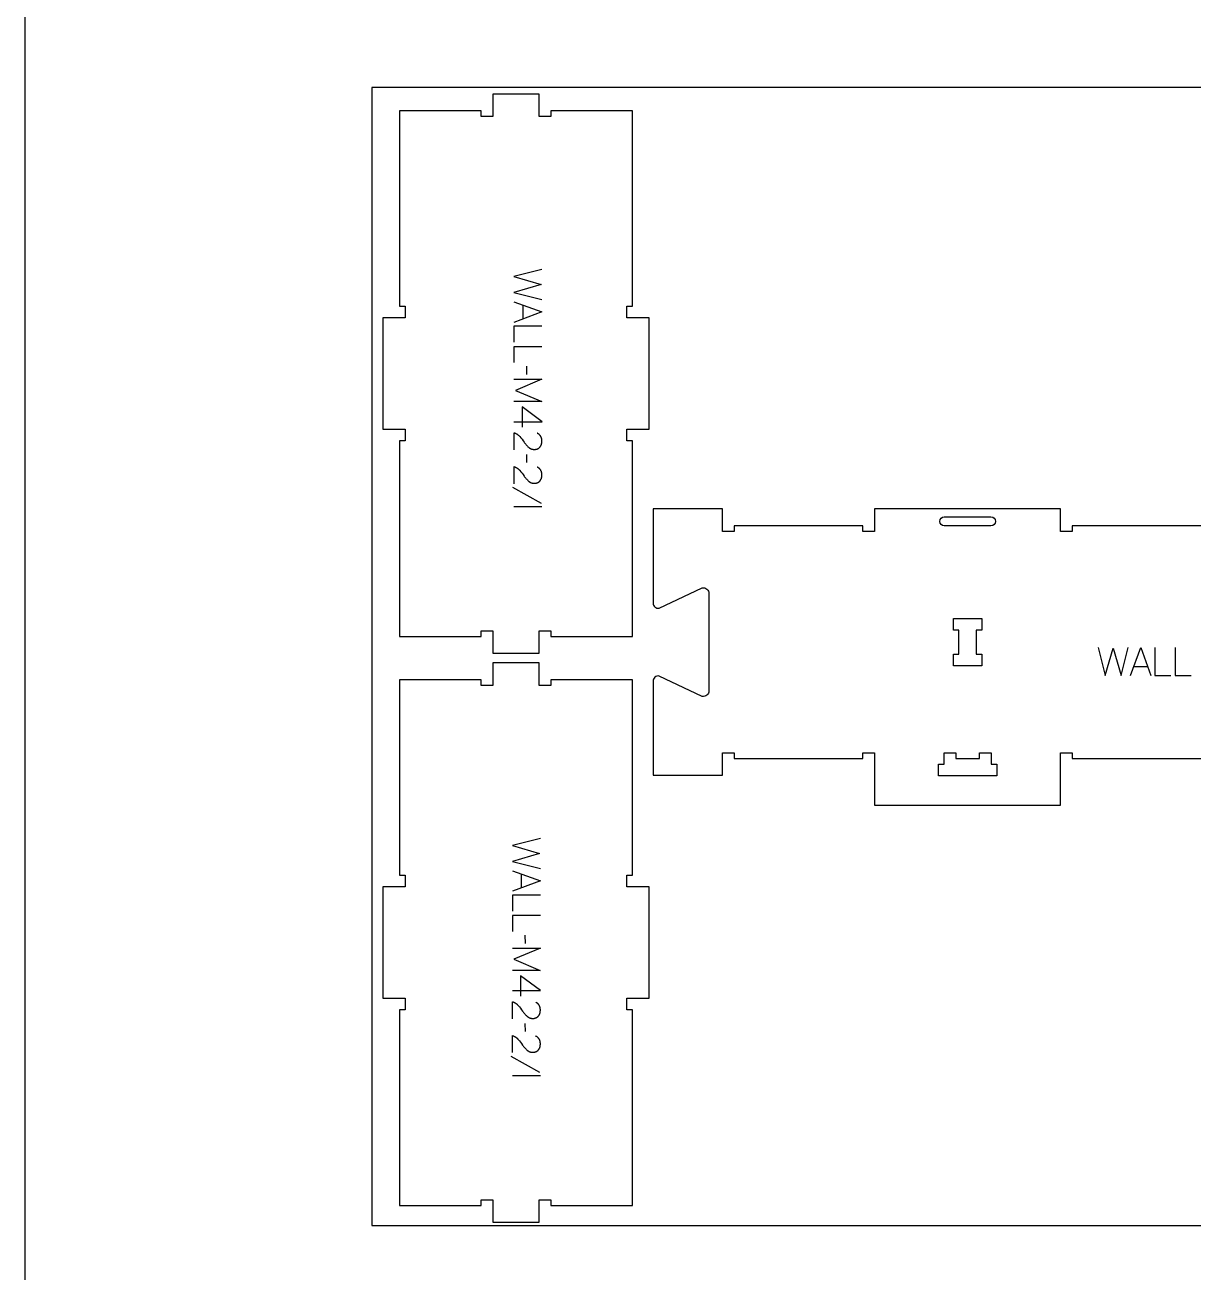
# Model space of a CAD drawing. Extents: x -17068 to -13885, y -27186 to -19593.
# Drawn here: x -17068 to -15816, y -22887 to -21550 of the extents above; entities that cross this region are included whole.
import ezdxf

# ---------------------------------------------------------------- set-up
doc = ezdxf.new("R2010")
doc.units = 0
for name, color, linetype in [('0_SHEET_SPRUCEPLY_2440X122', 1, 'CONTINUOUS'), ('1_ANYTOOL_1MMDEEP_LABELS_S', 2, 'CONTINUOUS'), ('3_ANYTOOL_CUTTHROUGH_INSID', 4, 'CONTINUOUS'), ('4_ANYTOOL_CUTTHROUGH_OUTSI', 5, 'CONTINUOUS'), ('DONOTCUT', 18, 'CONTINUOUS')]:
    doc.layers.add(name, color=color, linetype=linetype)

msp = doc.modelspace()

# ---------------------------------------------------------------- linework, layer by layer
at = {"layer": '0_SHEET_SPRUCEPLY_2440X122'}
msp.add_lwpolyline([(-16696.5, -21616.7), (-16696.5, -22836.7), (-14256.5, -22836.7), (-14256.5, -21616.7)], close=True, dxfattribs=at)
at = {"layer": '1_ANYTOOL_1MMDEEP_LABELS_S'}
for points in [[(-16514, -21811.8), (-16544, -21819.5), (-16514.9, -21828), (-16544, -21836.4), (-16514, -21843.9)], [(-16544, -21846.5), (-16514, -21857.4), (-16544, -21868.5)], [(-16534.4, -21850), (-16534.4, -21864.9)], [(-16514, -21872.7), (-16544, -21872.7), (-16544, -21889.8)], [(-16514, -21894.6), (-16544, -21894.6), (-16544, -21911.7)], [(-16530.1, -21924.3), (-16530.2, -21915.5)], [(-16544, -21929.4), (-16514, -21929.4), (-16542.4, -21941.4), (-16514.1, -21953.4), (-16544, -21953.4)], [(-16544, -21975), (-16513.9, -21975), (-16535.3, -21959)], [(-16535.3, -21959), (-16535.3, -21980.8)], [(-16543.9, -22005.2), (-16543.9, -21986.9), (-16543.4, -21987.1), (-16543.2, -21987.1), (-16543, -21987.2), (-16542.8, -21987.3), (-16542.6, -21987.4), (-16542.3, -21987.5), (-16542.1, -21987.6), (-16541.9, -21987.7), (-16541.7, -21987.8), (-16541.5, -21987.9), (-16541.3, -21988), (-16541.1, -21988.1), (-16540.9, -21988.2), (-16540.7, -21988.4), (-16540.5, -21988.5), (-16540.3, -21988.6), (-16540.1, -21988.7), (-16540, -21988.9), (-16539.8, -21989), (-16539.6, -21989.2), (-16539.4, -21989.3), (-16539.2, -21989.5), (-16539.1, -21989.6), (-16538.9, -21989.8), (-16538.7, -21989.9), (-16538.5, -21990.1), (-16538.4, -21990.3), (-16538.2, -21990.4), (-16538.1, -21990.6), (-16537.7, -21991), (-16536.5, -21992.4), (-16535.3, -21993.9), (-16534.2, -21995.4), (-16533.1, -21997), (-16532.5, -21997.7), (-16531.9, -21998.5), (-16531.3, -21999.2), (-16530.8, -21999.9), (-16530.2, -22000.5), (-16529.6, -22001.2), (-16529, -22001.8), (-16528.3, -22002.4), (-16528.2, -22002.5), (-16528, -22002.7), (-16527.9, -22002.8), (-16527.7, -22002.9), (-16527.5, -22003.1), (-16527.4, -22003.2), (-16527.2, -22003.3), (-16527, -22003.4), (-16526.8, -22003.5), (-16526.7, -22003.6), (-16526.5, -22003.7), (-16526.3, -22003.8), (-16526.1, -22003.9), (-16525.9, -22004), (-16525.8, -22004.1), (-16525.6, -22004.2), (-16525.4, -22004.2), (-16525.2, -22004.3), (-16525, -22004.4), (-16524.8, -22004.4), (-16524.6, -22004.5), (-16524.4, -22004.5), (-16524.2, -22004.6), (-16524, -22004.6), (-16523.7, -22004.6), (-16523.5, -22004.7), (-16523.3, -22004.7), (-16523.1, -22004.7), (-16522.9, -22004.7), (-16522.7, -22004.7), (-16522.4, -22004.7), (-16522.2, -22004.7), (-16522, -22004.7), (-16521.7, -22004.7), (-16521.5, -22004.7), (-16521.2, -22004.7), (-16521, -22004.7), (-16520.8, -22004.7), (-16520.5, -22004.6), (-16520.3, -22004.6), (-16520.1, -22004.5), (-16519.9, -22004.5), (-16519.7, -22004.4), (-16519.5, -22004.4), (-16519.3, -22004.3), (-16519.1, -22004.3), (-16518.9, -22004.2), (-16518.7, -22004.1), (-16518.5, -22004), (-16518.3, -22003.9), (-16518.1, -22003.9), (-16517.9, -22003.8), (-16517.8, -22003.7), (-16517.6, -22003.6), (-16517.4, -22003.4), (-16517.3, -22003.3), (-16517.1, -22003.2), (-16516.9, -22003.1), (-16516.8, -22002.9), (-16516.6, -22002.8), (-16516.5, -22002.7), (-16516.4, -22002.5), (-16516.2, -22002.4), (-16516.1, -22002.2), (-16516, -22002.1), (-16515.8, -22001.9), (-16515.7, -22001.7), (-16515.6, -22001.6), (-16515.5, -22001.4), (-16515.4, -22001.2), (-16515.3, -22001), (-16515.2, -22000.9), (-16515.1, -22000.7), (-16515, -22000.5), (-16514.9, -22000.3), (-16514.8, -22000.1), (-16514.7, -21999.9), (-16514.6, -21999.8), (-16514.6, -21999.6), (-16514.5, -21999.4), (-16514.4, -21999.2), (-16514.4, -21999), (-16514.3, -21998.7), (-16514.3, -21998.5), (-16514.2, -21998.3), (-16514.2, -21998.1), (-16514.1, -21997.9), (-16514.1, -21997.7), (-16514.1, -21997.5), (-16514.1, -21997.2), (-16514, -21997), (-16514, -21996.8), (-16514, -21996.5), (-16514, -21996.3), (-16514, -21995.8), (-16514, -21995.5), (-16514, -21995.1), (-16514, -21994.8), (-16514.1, -21994.4), (-16514.1, -21994.1), (-16514.2, -21993.7), (-16514.2, -21993.4), (-16514.3, -21993.1), (-16514.4, -21992.8), (-16514.4, -21992.6), (-16514.5, -21992.5), (-16514.5, -21992.3), (-16514.6, -21992.2), (-16514.6, -21992), (-16514.7, -21991.9), (-16514.8, -21991.7), (-16514.8, -21991.6), (-16514.9, -21991.4), (-16515, -21991.3), (-16515, -21991.2), (-16515.1, -21991), (-16515.2, -21990.9), (-16515.3, -21990.8), (-16515.3, -21990.6), (-16515.4, -21990.5), (-16515.5, -21990.4), (-16515.6, -21990.2), (-16515.7, -21990.1), (-16515.8, -21990), (-16515.9, -21989.9), (-16516, -21989.7), (-16516.1, -21989.6), (-16516.2, -21989.5), (-16516.3, -21989.4), (-16516.4, -21989.3), (-16516.5, -21989.2), (-16516.6, -21989.1), (-16516.7, -21988.9), (-16516.9, -21988.8), (-16517, -21988.7), (-16517.1, -21988.6), (-16517.3, -21988.4), (-16517.6, -21988.2), (-16517.9, -21988), (-16518.2, -21987.9), (-16518.5, -21987.7), (-16518.8, -21987.5), (-16519.1, -21987.3)], [(-16530.1, -22018.9), (-16530.2, -22010.1)], [(-16543.9, -22041.5), (-16543.9, -22023.2), (-16543.4, -22023.4), (-16543.2, -22023.4), (-16543, -22023.5), (-16542.8, -22023.6), (-16542.6, -22023.7), (-16542.3, -22023.8), (-16542.1, -22023.9), (-16541.9, -22024), (-16541.7, -22024.1), (-16541.5, -22024.2), (-16541.3, -22024.3), (-16541.1, -22024.4), (-16540.9, -22024.5), (-16540.7, -22024.7), (-16540.5, -22024.8), (-16540.3, -22024.9), (-16540.1, -22025), (-16540, -22025.2), (-16539.8, -22025.3), (-16539.6, -22025.5), (-16539.4, -22025.6), (-16539.2, -22025.8), (-16539.1, -22025.9), (-16538.9, -22026.1), (-16538.7, -22026.2), (-16538.5, -22026.4), (-16538.4, -22026.6), (-16538.2, -22026.7), (-16538.1, -22026.9), (-16537.7, -22027.3), (-16536.5, -22028.7), (-16535.3, -22030.2), (-16534.2, -22031.7), (-16533.1, -22033.3), (-16532.5, -22034), (-16531.9, -22034.8), (-16531.3, -22035.5), (-16530.8, -22036.2), (-16530.2, -22036.8), (-16529.6, -22037.5), (-16529, -22038.1), (-16528.3, -22038.7), (-16528.2, -22038.8), (-16528, -22039), (-16527.9, -22039.1), (-16527.7, -22039.2), (-16527.5, -22039.4), (-16527.4, -22039.5), (-16527.2, -22039.6), (-16527, -22039.7), (-16526.8, -22039.8), (-16526.7, -22039.9), (-16526.5, -22040), (-16526.3, -22040.1), (-16526.1, -22040.2), (-16525.9, -22040.3), (-16525.8, -22040.4), (-16525.6, -22040.5), (-16525.4, -22040.5), (-16525.2, -22040.6), (-16525, -22040.7), (-16524.8, -22040.7), (-16524.6, -22040.8), (-16524.4, -22040.8), (-16524.2, -22040.9), (-16524, -22040.9), (-16523.7, -22040.9), (-16523.5, -22041), (-16523.3, -22041), (-16523.1, -22041), (-16522.9, -22041), (-16522.7, -22041), (-16522.4, -22041), (-16522.2, -22041), (-16522, -22041), (-16521.7, -22041), (-16521.5, -22041), (-16521.2, -22041), (-16521, -22041), (-16520.8, -22041), (-16520.5, -22040.9), (-16520.3, -22040.9), (-16520.1, -22040.8), (-16519.9, -22040.8), (-16519.7, -22040.7), (-16519.5, -22040.7), (-16519.3, -22040.6), (-16519.1, -22040.6), (-16518.9, -22040.5), (-16518.7, -22040.4), (-16518.5, -22040.3), (-16518.3, -22040.2), (-16518.1, -22040.2), (-16517.9, -22040.1), (-16517.8, -22040), (-16517.6, -22039.9), (-16517.4, -22039.7), (-16517.3, -22039.6), (-16517.1, -22039.5), (-16516.9, -22039.4), (-16516.8, -22039.2), (-16516.6, -22039.1), (-16516.5, -22039), (-16516.4, -22038.8), (-16516.2, -22038.7), (-16516.1, -22038.5), (-16516, -22038.4), (-16515.8, -22038.2), (-16515.7, -22038), (-16515.6, -22037.9), (-16515.5, -22037.7), (-16515.4, -22037.5), (-16515.3, -22037.3), (-16515.2, -22037.2), (-16515.1, -22037), (-16515, -22036.8), (-16514.9, -22036.6), (-16514.8, -22036.4), (-16514.7, -22036.2), (-16514.6, -22036.1), (-16514.6, -22035.9), (-16514.5, -22035.7), (-16514.4, -22035.5), (-16514.4, -22035.3), (-16514.3, -22035), (-16514.3, -22034.8), (-16514.2, -22034.6), (-16514.2, -22034.4), (-16514.1, -22034.2), (-16514.1, -22034), (-16514.1, -22033.8), (-16514.1, -22033.5), (-16514, -22033.3), (-16514, -22033.1), (-16514, -22032.8), (-16514, -22032.6), (-16514, -22032.1), (-16514, -22031.8), (-16514, -22031.4), (-16514, -22031.1), (-16514.1, -22030.7), (-16514.1, -22030.4), (-16514.2, -22030), (-16514.2, -22029.7), (-16514.3, -22029.4), (-16514.4, -22029.1), (-16514.4, -22028.9), (-16514.5, -22028.8), (-16514.5, -22028.6), (-16514.6, -22028.5), (-16514.6, -22028.3), (-16514.7, -22028.2), (-16514.8, -22028), (-16514.8, -22027.9), (-16514.9, -22027.7), (-16515, -22027.6), (-16515, -22027.5), (-16515.1, -22027.3), (-16515.2, -22027.2), (-16515.3, -22027.1), (-16515.3, -22026.9), (-16515.4, -22026.8), (-16515.5, -22026.7), (-16515.6, -22026.5), (-16515.7, -22026.4), (-16515.8, -22026.3), (-16515.9, -22026.2), (-16516, -22026), (-16516.1, -22025.9), (-16516.2, -22025.8), (-16516.3, -22025.7), (-16516.4, -22025.6), (-16516.5, -22025.5), (-16516.6, -22025.4), (-16516.7, -22025.2), (-16516.9, -22025.1), (-16517, -22025), (-16517.1, -22024.9), (-16517.3, -22024.7), (-16517.6, -22024.5), (-16517.9, -22024.3), (-16518.2, -22024.2), (-16518.5, -22024), (-16518.8, -22023.8), (-16519.1, -22023.6)], [(-16514.5, -22062.7), (-16545.2, -22045.5)], [(-16514, -22066.2), (-16544, -22066.2)], [(-15917.7, -22217.1), (-15910, -22247.1), (-15901.6, -22218), (-15893.1, -22247.1), (-15885.6, -22217.1)], [(-15883, -22247.1), (-15872.1, -22217.1), (-15861.1, -22247.1)], [(-15856.8, -22217.1), (-15856.8, -22247.1), (-15839.7, -22247.1)], [(-15835, -22217.1), (-15835, -22247.1), (-15817.9, -22247.1)], [(-15879.5, -22237.5), (-15864.6, -22237.5)], [(-16515.6, -22421.8), (-16545.6, -22429.5), (-16516.5, -22438), (-16545.6, -22446.4), (-16515.6, -22453.9)], [(-16545.6, -22456.5), (-16515.6, -22467.4), (-16545.6, -22478.5)], [(-16536.1, -22460), (-16536.1, -22474.9)], [(-16515.6, -22482.7), (-16545.6, -22482.7), (-16545.6, -22499.8)], [(-16515.6, -22504.6), (-16545.6, -22504.6), (-16545.6, -22521.7)], [(-16531.7, -22534.3), (-16531.8, -22525.5)], [(-16545.6, -22539.4), (-16515.6, -22539.4), (-16544, -22551.4), (-16515.7, -22563.4), (-16545.6, -22563.4)], [(-16545.6, -22585), (-16515.6, -22585), (-16537, -22569)], [(-16537, -22569), (-16537, -22590.8)], [(-16545.6, -22615.2), (-16545.5, -22596.9), (-16545.1, -22597.1), (-16544.9, -22597.1), (-16544.6, -22597.2), (-16544.4, -22597.3), (-16544.2, -22597.4), (-16544, -22597.5), (-16543.8, -22597.6), (-16543.6, -22597.7), (-16543.4, -22597.8), (-16543.1, -22597.9), (-16542.9, -22598), (-16542.7, -22598.1), (-16542.5, -22598.2), (-16542.3, -22598.4), (-16542.2, -22598.5), (-16542, -22598.6), (-16541.8, -22598.7), (-16541.6, -22598.9), (-16541.4, -22599), (-16541.2, -22599.2), (-16541, -22599.3), (-16540.9, -22599.5), (-16540.7, -22599.6), (-16540.5, -22599.8), (-16540.4, -22599.9), (-16540.2, -22600.1), (-16540, -22600.3), (-16539.9, -22600.4), (-16539.7, -22600.6), (-16539.4, -22601), (-16538.2, -22602.4), (-16537, -22603.9), (-16535.8, -22605.4), (-16534.7, -22607), (-16534.1, -22607.7), (-16533.6, -22608.5), (-16533, -22609.2), (-16532.4, -22609.9), (-16531.8, -22610.5), (-16531.2, -22611.2), (-16530.6, -22611.8), (-16530, -22612.4), (-16529.8, -22612.5), (-16529.7, -22612.7), (-16529.5, -22612.8), (-16529.3, -22612.9), (-16529.2, -22613.1), (-16529, -22613.2), (-16528.8, -22613.3), (-16528.7, -22613.4), (-16528.5, -22613.5), (-16528.3, -22613.6), (-16528.1, -22613.7), (-16528, -22613.8), (-16527.8, -22613.9), (-16527.6, -22614), (-16527.4, -22614.1), (-16527.2, -22614.2), (-16527, -22614.2), (-16526.8, -22614.3), (-16526.6, -22614.4), (-16526.4, -22614.4), (-16526.2, -22614.5), (-16526, -22614.5), (-16525.8, -22614.6), (-16525.6, -22614.6), (-16525.4, -22614.6), (-16525.2, -22614.7), (-16525, -22614.7), (-16524.7, -22614.7), (-16524.5, -22614.7), (-16524.3, -22614.7), (-16524.1, -22614.7), (-16523.8, -22614.7), (-16523.6, -22614.7), (-16523.4, -22614.7), (-16523.1, -22614.7), (-16522.9, -22614.7), (-16522.6, -22614.7), (-16522.4, -22614.7), (-16522.2, -22614.6), (-16522, -22614.6), (-16521.7, -22614.5), (-16521.5, -22614.5), (-16521.3, -22614.4), (-16521.1, -22614.4), (-16520.9, -22614.3), (-16520.7, -22614.3), (-16520.5, -22614.2), (-16520.3, -22614.1), (-16520.1, -22614), (-16519.9, -22613.9), (-16519.7, -22613.9), (-16519.6, -22613.8), (-16519.4, -22613.7), (-16519.2, -22613.6), (-16519.1, -22613.4), (-16518.9, -22613.3), (-16518.7, -22613.2), (-16518.6, -22613.1), (-16518.4, -22612.9), (-16518.3, -22612.8), (-16518.1, -22612.7), (-16518, -22612.5), (-16517.9, -22612.4), (-16517.7, -22612.2), (-16517.6, -22612.1), (-16517.5, -22611.9), (-16517.3, -22611.7), (-16517.2, -22611.6), (-16517.1, -22611.4), (-16517, -22611.2), (-16516.9, -22611), (-16516.8, -22610.9), (-16516.7, -22610.7), (-16516.6, -22610.5), (-16516.5, -22610.3), (-16516.4, -22610.1), (-16516.4, -22609.9), (-16516.3, -22609.8), (-16516.2, -22609.6), (-16516.1, -22609.4), (-16516.1, -22609.2), (-16516, -22609), (-16516, -22608.7), (-16515.9, -22608.5), (-16515.9, -22608.3), (-16515.8, -22608.1), (-16515.8, -22607.9), (-16515.8, -22607.7), (-16515.7, -22607.5), (-16515.7, -22607.2), (-16515.7, -22607), (-16515.7, -22606.8), (-16515.6, -22606.5), (-16515.6, -22606.3), (-16515.6, -22605.8), (-16515.6, -22605.5), (-16515.6, -22605.1), (-16515.7, -22604.8), (-16515.7, -22604.4), (-16515.7, -22604.1), (-16515.8, -22603.7), (-16515.9, -22603.4), (-16515.9, -22603.1), (-16516, -22602.8), (-16516.1, -22602.6), (-16516.1, -22602.5), (-16516.2, -22602.3), (-16516.2, -22602.2), (-16516.3, -22602), (-16516.3, -22601.9), (-16516.4, -22601.7), (-16516.5, -22601.6), (-16516.5, -22601.4), (-16516.6, -22601.3), (-16516.7, -22601.2), (-16516.7, -22601), (-16516.8, -22600.9), (-16516.9, -22600.8), (-16517, -22600.6), (-16517.1, -22600.5), (-16517.1, -22600.4), (-16517.2, -22600.2), (-16517.3, -22600.1), (-16517.4, -22600), (-16517.5, -22599.9), (-16517.6, -22599.7), (-16517.7, -22599.6), (-16517.8, -22599.5), (-16517.9, -22599.4), (-16518, -22599.3), (-16518.1, -22599.2), (-16518.3, -22599.1), (-16518.4, -22598.9), (-16518.5, -22598.8), (-16518.6, -22598.7), (-16518.7, -22598.6), (-16519, -22598.4), (-16519.3, -22598.2), (-16519.5, -22598), (-16519.8, -22597.9), (-16520.1, -22597.7), (-16520.4, -22597.5), (-16520.7, -22597.3)], [(-16531.7, -22628.9), (-16531.8, -22620.1)], [(-16545.6, -22651.5), (-16545.5, -22633.2), (-16545.1, -22633.4), (-16544.9, -22633.4), (-16544.6, -22633.5), (-16544.4, -22633.6), (-16544.2, -22633.7), (-16544, -22633.8), (-16543.8, -22633.9), (-16543.6, -22634), (-16543.4, -22634.1), (-16543.1, -22634.2), (-16542.9, -22634.3), (-16542.7, -22634.4), (-16542.5, -22634.5), (-16542.3, -22634.7), (-16542.2, -22634.8), (-16542, -22634.9), (-16541.8, -22635), (-16541.6, -22635.2), (-16541.4, -22635.3), (-16541.2, -22635.5), (-16541, -22635.6), (-16540.9, -22635.8), (-16540.7, -22635.9), (-16540.5, -22636.1), (-16540.4, -22636.2), (-16540.2, -22636.4), (-16540, -22636.6), (-16539.9, -22636.7), (-16539.7, -22636.9), (-16539.4, -22637.3), (-16538.2, -22638.7), (-16537, -22640.2), (-16535.8, -22641.7), (-16534.7, -22643.3), (-16534.1, -22644), (-16533.6, -22644.8), (-16533, -22645.5), (-16532.4, -22646.2), (-16531.8, -22646.8), (-16531.2, -22647.5), (-16530.6, -22648.1), (-16530, -22648.7), (-16529.8, -22648.8), (-16529.7, -22649), (-16529.5, -22649.1), (-16529.3, -22649.2), (-16529.2, -22649.4), (-16529, -22649.5), (-16528.8, -22649.6), (-16528.7, -22649.7), (-16528.5, -22649.8), (-16528.3, -22649.9), (-16528.1, -22650), (-16528, -22650.1), (-16527.8, -22650.2), (-16527.6, -22650.3), (-16527.4, -22650.4), (-16527.2, -22650.5), (-16527, -22650.5), (-16526.8, -22650.6), (-16526.6, -22650.7), (-16526.4, -22650.7), (-16526.2, -22650.8), (-16526, -22650.8), (-16525.8, -22650.9), (-16525.6, -22650.9), (-16525.4, -22650.9), (-16525.2, -22651), (-16525, -22651), (-16524.7, -22651), (-16524.5, -22651), (-16524.3, -22651), (-16524.1, -22651), (-16523.8, -22651), (-16523.6, -22651), (-16523.4, -22651), (-16523.1, -22651), (-16522.9, -22651), (-16522.6, -22651), (-16522.4, -22651), (-16522.2, -22650.9), (-16522, -22650.9), (-16521.7, -22650.8), (-16521.5, -22650.8), (-16521.3, -22650.7), (-16521.1, -22650.7), (-16520.9, -22650.6), (-16520.7, -22650.6), (-16520.5, -22650.5), (-16520.3, -22650.4), (-16520.1, -22650.3), (-16519.9, -22650.2), (-16519.7, -22650.2), (-16519.6, -22650.1), (-16519.4, -22650), (-16519.2, -22649.9), (-16519.1, -22649.7), (-16518.9, -22649.6), (-16518.7, -22649.5), (-16518.6, -22649.4), (-16518.4, -22649.2), (-16518.3, -22649.1), (-16518.1, -22649), (-16518, -22648.8), (-16517.9, -22648.7), (-16517.7, -22648.5), (-16517.6, -22648.4), (-16517.5, -22648.2), (-16517.3, -22648), (-16517.2, -22647.9), (-16517.1, -22647.7), (-16517, -22647.5), (-16516.9, -22647.3), (-16516.8, -22647.2), (-16516.7, -22647), (-16516.6, -22646.8), (-16516.5, -22646.6), (-16516.4, -22646.4), (-16516.4, -22646.2), (-16516.3, -22646.1), (-16516.2, -22645.9), (-16516.1, -22645.7), (-16516.1, -22645.5), (-16516, -22645.3), (-16516, -22645), (-16515.9, -22644.8), (-16515.9, -22644.6), (-16515.8, -22644.4), (-16515.8, -22644.2), (-16515.8, -22644), (-16515.7, -22643.8), (-16515.7, -22643.5), (-16515.7, -22643.3), (-16515.7, -22643.1), (-16515.6, -22642.8), (-16515.6, -22642.6), (-16515.6, -22642.1), (-16515.6, -22641.8), (-16515.6, -22641.4), (-16515.7, -22641.1), (-16515.7, -22640.7), (-16515.7, -22640.4), (-16515.8, -22640), (-16515.9, -22639.7), (-16515.9, -22639.4), (-16516, -22639.1), (-16516.1, -22638.9), (-16516.1, -22638.8), (-16516.2, -22638.6), (-16516.2, -22638.5), (-16516.3, -22638.3), (-16516.3, -22638.2), (-16516.4, -22638), (-16516.5, -22637.9), (-16516.5, -22637.7), (-16516.6, -22637.6), (-16516.7, -22637.5), (-16516.7, -22637.3), (-16516.8, -22637.2), (-16516.9, -22637.1), (-16517, -22636.9), (-16517.1, -22636.8), (-16517.1, -22636.7), (-16517.2, -22636.5), (-16517.3, -22636.4), (-16517.4, -22636.3), (-16517.5, -22636.2), (-16517.6, -22636), (-16517.7, -22635.9), (-16517.8, -22635.8), (-16517.9, -22635.7), (-16518, -22635.6), (-16518.1, -22635.5), (-16518.3, -22635.4), (-16518.4, -22635.2), (-16518.5, -22635.1), (-16518.6, -22635), (-16518.7, -22634.9), (-16519, -22634.7), (-16519.3, -22634.5), (-16519.5, -22634.3), (-16519.8, -22634.2), (-16520.1, -22634), (-16520.4, -22633.8), (-16520.7, -22633.6)], [(-16516.1, -22672.7), (-16546.9, -22655.5)], [(-16515.6, -22676.2), (-16545.6, -22676.2)]]:
    msp.add_lwpolyline(points, dxfattribs=at)
at = {"layer": '3_ANYTOOL_CUTTHROUGH_INSID', "color": 4}
msp.add_lwpolyline([(-16082.6, -22077.1), (-16032.6, -22077.1, -1), (-16032.6, -22086.6), (-16082.6, -22086.6, -1)], format="xyb", close=True, dxfattribs=at)
for points in [[(-16066.9, -22224.1), (-16066.9, -22198.6), (-16072.9, -22198.6), (-16072.9, -22186.1), (-16042.4, -22186.1), (-16042.4, -22198.6), (-16048.4, -22198.6), (-16048.4, -22224.1), (-16042.4, -22224.1), (-16042.4, -22236.6), (-16072.9, -22236.6), (-16072.9, -22224.1)], [(-16044.9, -22336.1), (-16044.9, -22330.1), (-16032.4, -22330.1), (-16032.4, -22342.1), (-16026.4, -22342.1), (-16026.4, -22354.6), (-16088.9, -22354.6), (-16088.9, -22342.1), (-16082.9, -22342.1), (-16082.9, -22330.1), (-16070.4, -22330.1), (-16070.4, -22336.1)]]:
    msp.add_lwpolyline(points, close=True, dxfattribs=at)
at = {"layer": '4_ANYTOOL_CUTTHROUGH_OUTSI', "color": 5}
for points in [[(-16417, -21851.2), (-16417, -21641.7), (-16504.5, -21641.7), (-16504.5, -21647.7), (-16517, -21647.7), (-16517, -21623.7), (-16566.5, -21623.7), (-16566.5, -21647.7), (-16579, -21647.7), (-16579, -21641.7), (-16666.5, -21641.7), (-16666.5, -21851.2), (-16660.5, -21851.2), (-16660.5, -21863.7), (-16684.5, -21863.7), (-16684.5, -21983.2), (-16660.5, -21983.2), (-16660.5, -21995.7), (-16666.5, -21995.7), (-16666.5, -22205.2), (-16579, -22205.2), (-16579, -22199.2), (-16566.5, -22199.2), (-16566.5, -22223.2), (-16517, -22223.2), (-16517, -22199.2), (-16504.5, -22199.2), (-16504.5, -22205.2), (-16417, -22205.2), (-16417, -21995.7), (-16423, -21995.7), (-16423, -21983.2), (-16399, -21983.2), (-16399, -21863.7), (-16423, -21863.7), (-16423, -21851.2)], [(-16417, -22461.2), (-16417, -22251.7), (-16504.5, -22251.7), (-16504.5, -22257.7), (-16517, -22257.7), (-16517, -22233.7), (-16566.5, -22233.7), (-16566.5, -22257.7), (-16579, -22257.7), (-16579, -22251.7), (-16666.5, -22251.7), (-16666.5, -22461.2), (-16660.5, -22461.2), (-16660.5, -22473.7), (-16684.5, -22473.7), (-16684.5, -22593.2), (-16660.5, -22593.2), (-16660.5, -22605.7), (-16666.5, -22605.7), (-16666.5, -22815.2), (-16579, -22815.2), (-16579, -22809.2), (-16566.5, -22809.2), (-16566.5, -22833.2), (-16517, -22833.2), (-16517, -22809.2), (-16504.5, -22809.2), (-16504.5, -22815.2), (-16417, -22815.2), (-16417, -22605.7), (-16423, -22605.7), (-16423, -22593.2), (-16399, -22593.2), (-16399, -22473.7), (-16423, -22473.7), (-16423, -22461.2)]]:
    msp.add_lwpolyline(points, close=True, dxfattribs=at)
msp.add_lwpolyline([(-15807.4, -22086.6), (-15945.4, -22086.6), (-15945.4, -22086.6), (-15945.4, -22092.6), (-15957.9, -22092.6), (-15957.9, -22068.6), (-16157.4, -22068.6), (-16157.4, -22092.6), (-16169.9, -22092.6), (-16169.9, -22086.6), (-16307.9, -22086.6), (-16307.9, -22092.6), (-16320.4, -22092.6), (-16320.4, -22068.6), (-16394.9, -22068.6), (-16394.9, -22169.3), (-16394.9, -22169.3, 0.461625), (-16388.2, -22174.9), (-16342.2, -22153.1), (-16342.2, -22153.1), (-16342.2, -22153.1, -0.220464), (-16337.1, -22154.5, -0.220464), (-16334.9, -22159.2), (-16334.9, -22263.5, -0.220464), (-16337.1, -22268.2, -0.220464), (-16342.2, -22269.6), (-16342.2, -22269.6), (-16342.2, -22269.6), (-16388.2, -22247.7), (-16388.2, -22247.7, 0.218884), (-16392.9, -22249, 0.220464), (-16394.9, -22253.4), (-16394.9, -22330.3), (-16394.9, -22354.1), (-16320.4, -22354.1), (-16320.4, -22330.1), (-16307.9, -22330.1), (-16307.9, -22336.1), (-16169.9, -22336.1), (-16169.9, -22330.1), (-16157.4, -22330.1), (-16157.4, -22386.1), (-15957.9, -22386.1), (-15957.9, -22330.1), (-15945.4, -22330.1), (-15945.4, -22336.1), (-15807.4, -22336.1)], format="xyb", dxfattribs=at)
at = {"layer": 'DONOTCUT'}
msp.add_lwpolyline([(-17068.2, -27186.1), (-13884.8, -27186.1), (-13884.8, -19592.7), (-17068.2, -19592.7)], close=True, dxfattribs=at)

doc.saveas('drawing.dxf')
